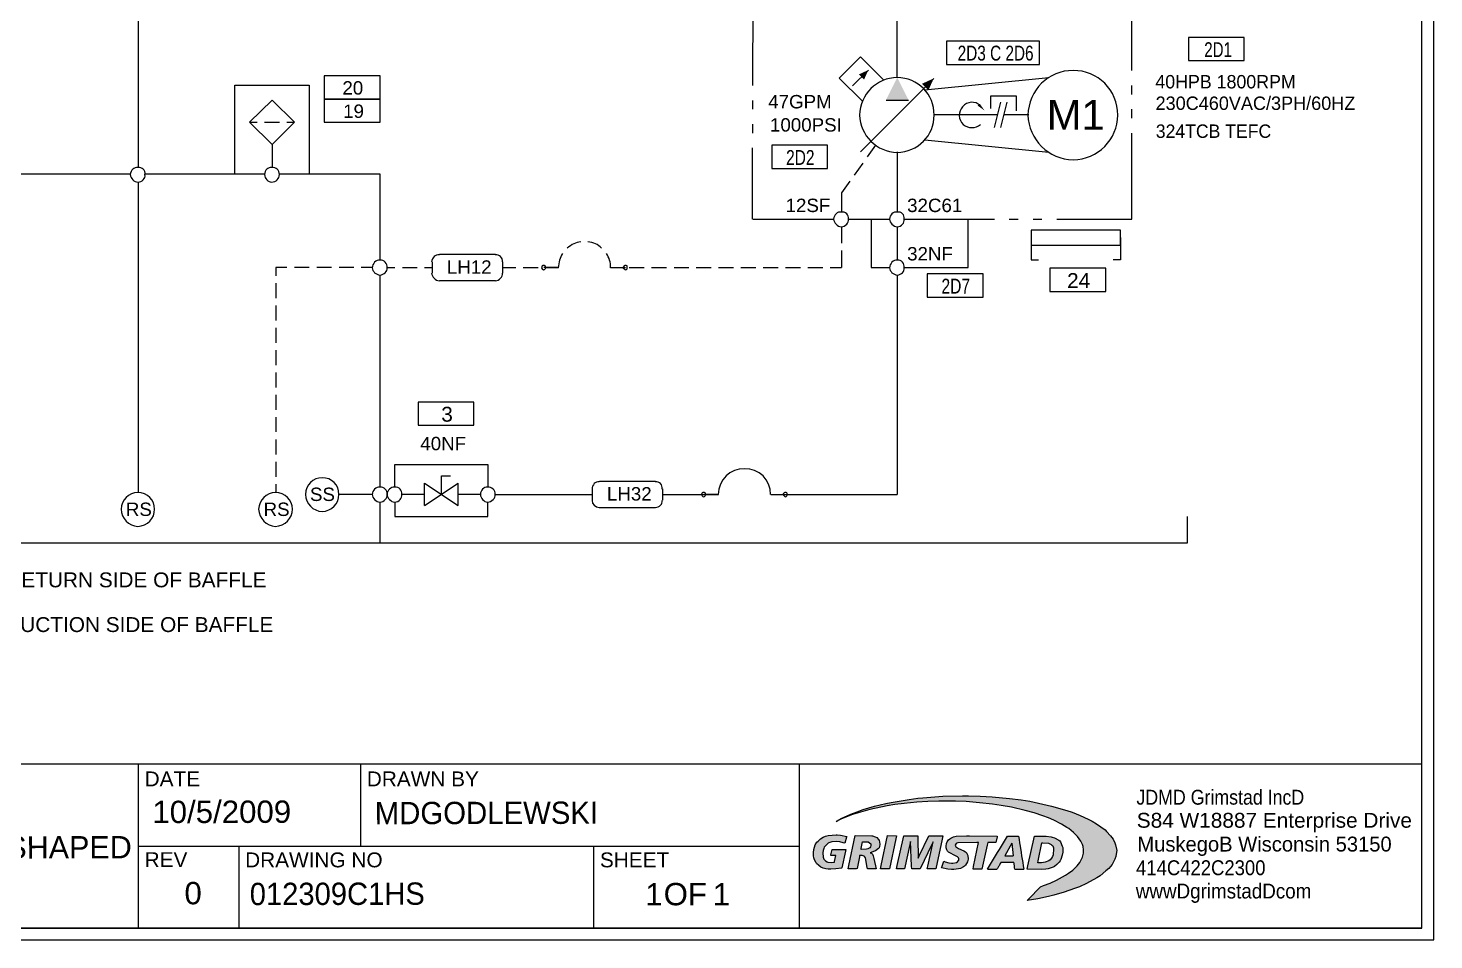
# Model space of a CAD drawing. Header units: millimetres. Extents: x 0 to 33, y 15 to 36.
# Drawn here: x 21.15 to 32.97, y 14.98 to 22.65 of the extents above; entities that cross this region are included whole.
import ezdxf

# ---------------------------------------------------------------- set-up
doc = ezdxf.new("R2010")
doc.units = ezdxf.units.MM
doc.styles.add('PDF Arial', font='arial.ttf')

# ---------------------------------------------------------------- blocks, each defined once
blk = doc.blocks.new('012309-1HS_1')
at = {"transparency": 33554687}
for color, points in [(256, [(28.183, 22.216), (28.139, 22.259), (28.219, 22.296)]), (256, [(28.556, 22.045), (28.368, 22.045), (28.462, 22.232)]), (256, [(28.724, 22.126), (28.669, 22.18), (28.769, 22.226)]), (256, [(29.138, 21.997), (29.197, 21.955), (29.155, 22.013)]), (1, [(29.012, 16.192), (29.061, 16.192), (29.111, 16.191), (29.16, 16.19), (29.209, 16.187), (29.259, 16.184), (29.309, 16.18), (29.358, 16.175), (29.406, 16.17), (29.456, 16.165), (29.505, 16.158), (29.541, 16.152), (29.577, 16.146), (29.614, 16.139), (29.65, 16.132), (29.687, 16.123), (29.723, 16.115), (29.76, 16.106), (29.796, 16.097), (29.832, 16.087), (29.867, 16.077), (29.889, 16.07), (29.912, 16.062), (29.934, 16.054), (29.957, 16.046), (29.979, 16.037), (30.001, 16.028), (30.024, 16.018), (30.045, 16.008), (30.067, 15.997), (30.088, 15.987), (30.101, 15.979), (30.113, 15.972), (30.125, 15.965), (30.137, 15.957), (30.15, 15.949), (30.162, 15.941), (30.173, 15.933), (30.186, 15.924), (30.197, 15.915), (30.21, 15.905), (30.222, 15.893), (30.234, 15.881), (30.246, 15.868), (30.257, 15.855), (30.267, 15.841), (30.277, 15.827), (30.285, 15.813), (30.292, 15.797), (30.298, 15.781), (30.302, 15.765), (30.302, 15.761), (30.303, 15.754), (30.304, 15.748), (30.305, 15.741), (30.307, 15.734), (30.307, 15.731), (30.307, 15.718), (30.305, 15.706), (30.303, 15.694), (30.3, 15.682), (30.297, 15.67), (30.292, 15.659), (30.287, 15.647), (30.282, 15.636), (30.275, 15.625), (30.269, 15.615), (30.268, 15.616), (30.262, 15.607), (30.241, 15.582), (30.217, 15.56), (30.193, 15.539), (30.167, 15.52), (30.14, 15.501), (30.112, 15.484), (30.084, 15.469), (30.055, 15.454), (30.025, 15.441), (29.995, 15.428), (29.953, 15.412), (29.91, 15.397), (29.866, 15.382), (29.822, 15.37), (29.779, 15.358), (29.734, 15.347), (29.689, 15.337), (29.644, 15.328), (29.599, 15.32), (29.554, 15.312), (29.565, 15.324), (29.577, 15.335), (29.588, 15.348), (29.599, 15.359), (29.611, 15.371), (29.622, 15.383), (29.633, 15.395), (29.644, 15.406), (29.655, 15.418), (29.667, 15.429), (29.694, 15.438), (29.721, 15.448), (29.748, 15.459), (29.774, 15.471), (29.801, 15.483), (29.826, 15.496), (29.853, 15.51), (29.877, 15.525), (29.902, 15.541), (29.926, 15.558), (29.939, 15.569), (29.952, 15.58), (29.964, 15.592), (29.975, 15.604), (29.986, 15.617), (29.996, 15.631), (30.005, 15.645), (30.013, 15.66), (30.019, 15.676), (30.024, 15.693), (30.024, 15.697), (30.025, 15.701), (30.027, 15.711), (30.028, 15.72), (30.028, 15.729), (30.027, 15.738), (30.028, 15.738), (30.027, 15.741), (30.027, 15.747), (30.026, 15.754), (30.026, 15.76), (30.024, 15.765), (30.024, 15.767), (30.019, 15.782), (30.013, 15.797), (30.005, 15.811), (29.997, 15.824), (29.987, 15.838), (29.978, 15.85), (29.967, 15.862), (29.956, 15.874), (29.944, 15.885), (29.932, 15.895), (29.918, 15.907), (29.904, 15.917), (29.89, 15.927), (29.874, 15.937), (29.859, 15.946), (29.843, 15.955), (29.828, 15.963), (29.811, 15.972), (29.795, 15.979), (29.779, 15.988), (29.756, 15.997), (29.733, 16.007), (29.71, 16.016), (29.686, 16.025), (29.662, 16.034), (29.637, 16.042), (29.613, 16.05), (29.588, 16.057), (29.563, 16.064), (29.539, 16.07), (29.526, 16.073), (29.513, 16.077), (29.5, 16.08), (29.488, 16.083), (29.474, 16.086), (29.462, 16.089), (29.449, 16.091), (29.436, 16.094), (29.423, 16.096), (29.41, 16.099), (29.373, 16.106), (29.337, 16.112), (29.3, 16.118), (29.263, 16.123), (29.226, 16.127), (29.19, 16.131), (29.153, 16.135), (29.116, 16.138), (29.079, 16.141), (29.043, 16.143), (28.997, 16.145), (28.951, 16.146), (28.905, 16.147), (28.859, 16.147), (28.813, 16.147), (28.766, 16.146), (28.721, 16.144), (28.675, 16.142), (28.628, 16.139), (28.582, 16.135), (28.566, 16.133), (28.551, 16.131), (28.536, 16.13), (28.52, 16.128), (28.505, 16.126), (28.489, 16.124), (28.474, 16.122), (28.458, 16.12), (28.443, 16.118), (28.427, 16.115), (28.378, 16.107), (28.329, 16.098), (28.28, 16.088), (28.231, 16.077), (28.182, 16.064), (28.135, 16.051), (28.087, 16.035), (28.04, 16.017), (27.994, 15.998), (27.948, 15.977), (27.972, 15.991), (27.996, 16.004), (28.021, 16.016), (28.046, 16.028), (28.072, 16.038), (28.098, 16.048), (28.124, 16.058), (28.15, 16.067), (28.176, 16.076), (28.202, 16.085), (28.226, 16.091), (28.249, 16.098), (28.272, 16.105), (28.295, 16.111), (28.318, 16.116), (28.342, 16.122), (28.365, 16.127), (28.388, 16.132), (28.412, 16.137), (28.437, 16.141), (28.453, 16.143), (28.468, 16.146), (28.484, 16.149), (28.499, 16.152), (28.515, 16.155), (28.531, 16.158), (28.546, 16.16), (28.562, 16.163), (28.578, 16.165), (28.594, 16.166), (28.636, 16.171), (28.678, 16.176), (28.72, 16.18), (28.761, 16.183), (28.803, 16.186), (28.845, 16.188), (28.887, 16.19), (28.929, 16.191), (28.971, 16.192), (29.012, 16.192)]), (256, [(27.949, 15.864), (27.957, 15.864), (27.967, 15.863), (27.975, 15.862), (27.984, 15.861), (27.993, 15.86), (28.002, 15.858), (28.011, 15.856), (28.02, 15.854), (28.028, 15.852), (28.037, 15.85), (28.035, 15.844), (28.033, 15.839), (28.032, 15.832), (28.03, 15.827), (28.029, 15.821), (28.027, 15.815), (28.026, 15.809), (28.024, 15.804), (28.023, 15.799), (28.021, 15.794), (28.007, 15.799), (27.994, 15.802), (27.98, 15.805), (27.966, 15.808), (27.952, 15.809), (27.939, 15.809), (27.925, 15.808), (27.913, 15.806), (27.9, 15.802), (27.889, 15.798), (27.881, 15.793), (27.873, 15.788), (27.866, 15.781), (27.86, 15.775), (27.854, 15.767), (27.849, 15.76), (27.845, 15.751), (27.841, 15.742), (27.839, 15.733), (27.837, 15.724), (27.836, 15.714), (27.836, 15.704), (27.836, 15.694), (27.837, 15.685), (27.839, 15.676), (27.842, 15.668), (27.846, 15.661), (27.851, 15.653), (27.858, 15.646), (27.867, 15.64), (27.873, 15.636), (27.879, 15.634), (27.885, 15.632), (27.892, 15.631), (27.899, 15.63), (27.906, 15.63), (27.913, 15.63), (27.92, 15.631), (27.927, 15.632), (27.933, 15.634), (27.935, 15.639), (27.937, 15.645), (27.938, 15.65), (27.94, 15.655), (27.941, 15.661), (27.942, 15.667), (27.944, 15.672), (27.945, 15.678), (27.946, 15.683), (27.947, 15.689), (27.943, 15.69), (27.934, 15.69), (27.926, 15.691), (27.917, 15.691), (27.908, 15.691), (27.903, 15.691), (27.904, 15.696), (27.905, 15.701), (27.906, 15.706), (27.907, 15.711), (27.908, 15.716), (27.909, 15.721), (27.91, 15.726), (27.911, 15.732), (27.913, 15.737), (27.914, 15.742), (27.926, 15.742), (27.937, 15.743), (27.949, 15.743), (27.961, 15.743), (27.973, 15.743), (27.985, 15.743), (27.996, 15.743), (28.008, 15.743), (28.019, 15.742), (28.03, 15.742), (28.027, 15.728), (28.024, 15.715), (28.021, 15.701), (28.018, 15.687), (28.015, 15.673), (28.012, 15.659), (28.009, 15.645), (28.006, 15.631), (28.003, 15.617), (28, 15.603), (28, 15.604), (27.999, 15.601), (27.998, 15.596), (27.998, 15.591), (27.996, 15.587), (27.992, 15.585), (27.988, 15.585), (27.968, 15.581), (27.947, 15.578), (27.926, 15.576), (27.904, 15.575), (27.882, 15.576), (27.861, 15.579), (27.84, 15.585), (27.821, 15.594), (27.802, 15.605), (27.786, 15.621), (27.783, 15.624), (27.781, 15.627), (27.779, 15.63), (27.778, 15.633), (27.774, 15.64), (27.771, 15.647), (27.768, 15.653), (27.767, 15.657), (27.764, 15.664), (27.762, 15.671), (27.761, 15.678), (27.76, 15.685), (27.759, 15.689), (27.759, 15.702), (27.759, 15.716), (27.761, 15.729), (27.762, 15.742), (27.765, 15.754), (27.769, 15.767), (27.774, 15.779), (27.78, 15.791), (27.787, 15.802), (27.796, 15.813), (27.8, 15.816), (27.804, 15.82), (27.808, 15.823), (27.812, 15.826), (27.816, 15.829), (27.821, 15.832), (27.825, 15.836), (27.829, 15.839), (27.834, 15.841), (27.839, 15.844), (27.849, 15.848), (27.86, 15.852), (27.871, 15.855), (27.881, 15.858), (27.893, 15.86), (27.904, 15.862), (27.915, 15.863), (27.926, 15.863), (27.937, 15.864), (27.949, 15.864)]), (256, [(28.456, 15.858), (28.45, 15.83), (28.443, 15.802), (28.438, 15.775), (28.432, 15.747), (28.426, 15.719), (28.42, 15.691), (28.414, 15.663), (28.408, 15.635), (28.403, 15.607), (28.396, 15.579), (28.389, 15.579), (28.382, 15.579), (28.374, 15.579), (28.367, 15.579), (28.36, 15.579), (28.352, 15.579), (28.345, 15.579), (28.338, 15.579), (28.33, 15.579), (28.322, 15.579), (28.328, 15.607), (28.334, 15.636), (28.34, 15.663), (28.345, 15.691), (28.352, 15.719), (28.357, 15.747), (28.363, 15.774), (28.369, 15.802), (28.375, 15.83), (28.382, 15.858), (28.456, 15.858)]), (256, [(28.634, 15.858), (28.634, 15.839), (28.635, 15.82), (28.635, 15.801), (28.635, 15.783), (28.636, 15.764), (28.636, 15.745), (28.637, 15.726), (28.637, 15.707), (28.638, 15.688), (28.638, 15.669), (28.647, 15.688), (28.656, 15.707), (28.665, 15.726), (28.674, 15.745), (28.682, 15.764), (28.691, 15.783), (28.7, 15.802), (28.709, 15.821), (28.718, 15.839), (28.727, 15.856), (28.846, 15.856), (28.84, 15.828), (28.834, 15.801), (28.828, 15.773), (28.822, 15.745), (28.816, 15.718), (28.81, 15.69), (28.804, 15.662), (28.798, 15.634), (28.792, 15.606), (28.786, 15.578), (28.714, 15.578), (28.718, 15.601), (28.723, 15.623), (28.728, 15.646), (28.733, 15.668), (28.739, 15.691), (28.744, 15.714), (28.75, 15.736), (28.756, 15.759), (28.76, 15.782), (28.765, 15.805), (28.754, 15.783), (28.742, 15.76), (28.731, 15.738), (28.72, 15.715), (28.709, 15.692), (28.698, 15.67), (28.687, 15.647), (28.675, 15.624), (28.665, 15.601), (28.654, 15.578), (28.584, 15.578), (28.583, 15.601), (28.581, 15.624), (28.581, 15.647), (28.58, 15.67), (28.579, 15.693), (28.578, 15.715), (28.577, 15.738), (28.576, 15.761), (28.575, 15.784), (28.574, 15.807), (28.568, 15.784), (28.563, 15.762), (28.558, 15.739), (28.553, 15.716), (28.548, 15.693), (28.543, 15.67), (28.538, 15.647), (28.533, 15.624), (28.528, 15.601), (28.523, 15.578), (28.456, 15.579), (28.462, 15.606), (28.468, 15.634), (28.474, 15.662), (28.48, 15.689), (28.486, 15.717), (28.492, 15.745), (28.499, 15.773), (28.505, 15.8), (28.51, 15.828), (28.516, 15.856), (28.528, 15.858), (28.539, 15.858), (28.551, 15.858), (28.563, 15.858), (28.574, 15.858), (28.586, 15.858), (28.599, 15.858), (28.61, 15.857), (28.622, 15.857), (28.634, 15.858)]), (256, [(29.044, 15.856), (29.069, 15.856), (29.095, 15.855), (29.121, 15.855), (29.147, 15.855), (29.173, 15.855), (29.199, 15.855), (29.225, 15.855), (29.251, 15.855), (29.277, 15.854), (29.303, 15.854), (29.302, 15.849), (29.301, 15.843), (29.3, 15.838), (29.299, 15.832), (29.298, 15.827), (29.296, 15.822), (29.295, 15.817), (29.294, 15.811), (29.293, 15.805), (29.291, 15.8), (29.284, 15.8), (29.278, 15.8), (29.271, 15.8), (29.264, 15.8), (29.257, 15.8), (29.25, 15.8), (29.243, 15.8), (29.237, 15.8), (29.229, 15.8), (29.223, 15.8), (29.218, 15.778), (29.212, 15.756), (29.207, 15.734), (29.203, 15.712), (29.198, 15.689), (29.193, 15.667), (29.188, 15.644), (29.183, 15.622), (29.178, 15.599), (29.173, 15.576), (29.099, 15.577), (29.103, 15.599), (29.107, 15.622), (29.112, 15.644), (29.118, 15.666), (29.123, 15.689), (29.128, 15.711), (29.133, 15.733), (29.137, 15.755), (29.142, 15.777), (29.146, 15.8), (29.13, 15.8), (29.113, 15.801), (29.097, 15.801), (29.08, 15.801), (29.064, 15.801), (29.048, 15.801), (29.031, 15.801), (29.014, 15.8), (28.998, 15.8), (28.981, 15.8), (28.978, 15.8), (28.971, 15.798), (28.964, 15.795), (28.958, 15.792), (28.953, 15.786), (28.952, 15.783), (28.951, 15.781), (28.95, 15.777), (28.952, 15.769), (28.954, 15.763), (28.959, 15.759), (28.965, 15.755), (28.971, 15.752), (28.976, 15.75), (28.982, 15.747), (28.988, 15.745), (28.994, 15.743), (29, 15.741), (29.006, 15.738), (29.012, 15.735), (29.017, 15.732), (29.022, 15.73), (29.026, 15.727), (29.03, 15.724), (29.035, 15.721), (29.039, 15.718), (29.043, 15.714), (29.046, 15.71), (29.049, 15.706), (29.051, 15.701), (29.055, 15.691), (29.057, 15.68), (29.058, 15.669), (29.057, 15.659), (29.055, 15.647), (29.052, 15.637), (29.048, 15.627), (29.042, 15.617), (29.035, 15.608), (29.027, 15.601), (29.02, 15.595), (29.012, 15.591), (29.003, 15.587), (28.995, 15.583), (28.985, 15.58), (28.976, 15.578), (28.967, 15.576), (28.958, 15.574), (28.949, 15.573), (28.94, 15.572), (28.929, 15.572), (28.919, 15.572), (28.908, 15.573), (28.898, 15.574), (28.887, 15.575), (28.876, 15.577), (28.865, 15.579), (28.855, 15.581), (28.845, 15.584), (28.835, 15.587), (28.836, 15.593), (28.838, 15.599), (28.84, 15.604), (28.842, 15.61), (28.844, 15.615), (28.846, 15.621), (28.848, 15.626), (28.85, 15.631), (28.852, 15.637), (28.853, 15.643), (28.864, 15.638), (28.876, 15.634), (28.886, 15.631), (28.897, 15.628), (28.907, 15.627), (28.917, 15.627), (28.928, 15.627), (28.938, 15.628), (28.949, 15.63), (28.96, 15.632), (28.964, 15.634), (28.968, 15.638), (28.972, 15.641), (28.975, 15.644), (28.978, 15.648), (28.98, 15.652), (28.981, 15.657), (28.981, 15.662), (28.978, 15.671), (28.969, 15.679), (28.958, 15.687), (28.947, 15.692), (28.936, 15.697), (28.924, 15.701), (28.912, 15.706), (28.902, 15.712), (28.892, 15.719), (28.884, 15.728), (28.878, 15.74), (28.876, 15.747), (28.874, 15.754), (28.874, 15.762), (28.874, 15.77), (28.874, 15.777), (28.876, 15.785), (28.877, 15.793), (28.88, 15.8), (28.883, 15.806), (28.887, 15.813), (28.89, 15.818), (28.894, 15.823), (28.899, 15.827), (28.903, 15.831), (28.908, 15.835), (28.913, 15.838), (28.919, 15.84), (28.925, 15.843), (28.93, 15.845), (28.935, 15.847), (28.945, 15.85), (28.956, 15.852), (28.967, 15.854), (28.978, 15.855), (28.989, 15.855), (29, 15.856), (29.01, 15.856), (29.022, 15.856), (29.032, 15.856), (29.044, 15.856)])]:
    blk.add_hatch(color=color, dxfattribs=at).paths.add_polyline_path(points)
h = blk.add_hatch(color=256, dxfattribs=at)
h.paths.add_polyline_path([(28.248, 15.856), (28.255, 15.855), (28.262, 15.853), (28.27, 15.851), (28.277, 15.848), (28.284, 15.845), (28.29, 15.841), (28.295, 15.837), (28.3, 15.832), (28.305, 15.826), (28.308, 15.82), (28.31, 15.815), (28.312, 15.811), (28.313, 15.805), (28.314, 15.8), (28.315, 15.794), (28.315, 15.789), (28.315, 15.783), (28.314, 15.777), (28.314, 15.772), (28.313, 15.766), (28.309, 15.757), (28.303, 15.748), (28.297, 15.741), (28.289, 15.735), (28.28, 15.73), (28.271, 15.726), (28.262, 15.722), (28.252, 15.719), (28.243, 15.717), (28.234, 15.715), (28.239, 15.714), (28.242, 15.712), (28.246, 15.71), (28.248, 15.708), (28.251, 15.705), (28.253, 15.702), (28.254, 15.698), (28.257, 15.695), (28.258, 15.692), (28.26, 15.688), (28.263, 15.677), (28.266, 15.667), (28.268, 15.656), (28.27, 15.645), (28.273, 15.634), (28.275, 15.623), (28.278, 15.613), (28.28, 15.601), (28.283, 15.591), (28.285, 15.579), (28.278, 15.579), (28.271, 15.579), (28.264, 15.579), (28.257, 15.579), (28.249, 15.579), (28.242, 15.579), (28.235, 15.579), (28.228, 15.579), (28.22, 15.579), (28.213, 15.579), (28.211, 15.589), (28.209, 15.598), (28.207, 15.607), (28.205, 15.616), (28.203, 15.625), (28.201, 15.634), (28.199, 15.644), (28.197, 15.653), (28.196, 15.662), (28.194, 15.671), (28.191, 15.677), (28.188, 15.681), (28.184, 15.685), (28.179, 15.687), (28.174, 15.689), (28.168, 15.69), (28.163, 15.69), (28.157, 15.69), (28.151, 15.69), (28.146, 15.689), (28.144, 15.678), (28.142, 15.667), (28.14, 15.656), (28.137, 15.646), (28.135, 15.635), (28.133, 15.624), (28.13, 15.613), (28.128, 15.602), (28.126, 15.591), (28.124, 15.58), (28.117, 15.58), (28.11, 15.58), (28.102, 15.579), (28.095, 15.579), (28.088, 15.579), (28.08, 15.579), (28.072, 15.579), (28.065, 15.579), (28.058, 15.579), (28.05, 15.579), (28.055, 15.607), (28.061, 15.635), (28.066, 15.663), (28.073, 15.691), (28.079, 15.719), (28.086, 15.747), (28.092, 15.775), (28.098, 15.803), (28.104, 15.831), (28.11, 15.858), (28.126, 15.858), (28.141, 15.858), (28.154, 15.858), (28.168, 15.858), (28.181, 15.858), (28.193, 15.858), (28.205, 15.858), (28.219, 15.858), (28.233, 15.857), (28.248, 15.856)])
h.paths.add_polyline_path([(28.239, 15.788), (28.24, 15.775), (28.238, 15.764), (28.233, 15.757), (28.224, 15.75), (28.214, 15.746), (28.203, 15.744), (28.191, 15.743), (28.179, 15.742), (28.168, 15.742), (28.159, 15.743), (28.16, 15.749), (28.161, 15.755), (28.162, 15.762), (28.163, 15.768), (28.165, 15.774), (28.166, 15.78), (28.167, 15.787), (28.168, 15.793), (28.17, 15.799), (28.171, 15.805), (28.179, 15.805), (28.187, 15.805), (28.195, 15.805), (28.203, 15.805), (28.211, 15.805), (28.218, 15.804), (28.224, 15.802), (28.231, 15.799), (28.235, 15.794), (28.239, 15.788)])
h = blk.add_hatch(color=256, dxfattribs=at)
h.paths.add_polyline_path([(29.425, 15.796), (29.366, 15.688), (29.437, 15.687), (29.425, 15.796)])
h.paths.add_polyline_path([(29.335, 15.634), (29.443, 15.634), (29.444, 15.628), (29.445, 15.622), (29.446, 15.616), (29.447, 15.61), (29.448, 15.604), (29.448, 15.598), (29.449, 15.592), (29.45, 15.587), (29.45, 15.58), (29.451, 15.575), (29.526, 15.574), (29.522, 15.602), (29.517, 15.631), (29.513, 15.659), (29.508, 15.687), (29.504, 15.715), (29.5, 15.743), (29.495, 15.771), (29.491, 15.798), (29.486, 15.826), (29.482, 15.853), (29.389, 15.854), (29.371, 15.826), (29.354, 15.798), (29.338, 15.771), (29.321, 15.743), (29.304, 15.715), (29.288, 15.687), (29.272, 15.659), (29.255, 15.631), (29.239, 15.603), (29.222, 15.576), (29.3, 15.575), (29.304, 15.581), (29.307, 15.587), (29.311, 15.593), (29.314, 15.598), (29.318, 15.604), (29.321, 15.61), (29.324, 15.616), (29.328, 15.622), (29.331, 15.628), (29.335, 15.634)])
h = blk.add_hatch(color=256, dxfattribs=at)
h.paths.add_polyline_path([(29.755, 15.848), (29.765, 15.846), (29.775, 15.843), (29.785, 15.84), (29.794, 15.836), (29.804, 15.832), (29.812, 15.827), (29.821, 15.821), (29.828, 15.813), (29.835, 15.804), (29.841, 15.795), (29.846, 15.783), (29.851, 15.771), (29.853, 15.758), (29.854, 15.745), (29.854, 15.732), (29.854, 15.719), (29.852, 15.706), (29.849, 15.693), (29.847, 15.681), (29.843, 15.669), (29.838, 15.656), (29.832, 15.645), (29.824, 15.633), (29.815, 15.624), (29.805, 15.615), (29.795, 15.606), (29.784, 15.599), (29.772, 15.593), (29.761, 15.587), (29.749, 15.582), (29.731, 15.578), (29.712, 15.576), (29.693, 15.574), (29.673, 15.573), (29.655, 15.573), (29.635, 15.573), (29.615, 15.574), (29.596, 15.574), (29.576, 15.575), (29.556, 15.574), (29.562, 15.602), (29.567, 15.63), (29.573, 15.657), (29.58, 15.685), (29.586, 15.713), (29.592, 15.741), (29.598, 15.768), (29.604, 15.796), (29.611, 15.824), (29.616, 15.852), (29.63, 15.852), (29.644, 15.852), (29.658, 15.852), (29.671, 15.852), (29.685, 15.852), (29.699, 15.852), (29.713, 15.852), (29.727, 15.851), (29.741, 15.85), (29.755, 15.848)])
h.paths.add_polyline_path([(29.756, 15.785), (29.763, 15.778), (29.769, 15.771), (29.773, 15.763), (29.776, 15.754), (29.777, 15.745), (29.777, 15.736), (29.776, 15.726), (29.775, 15.716), (29.774, 15.706), (29.773, 15.697), (29.767, 15.681), (29.76, 15.667), (29.749, 15.655), (29.737, 15.646), (29.723, 15.639), (29.708, 15.633), (29.692, 15.63), (29.676, 15.628), (29.66, 15.627), (29.644, 15.628), (29.647, 15.645), (29.651, 15.662), (29.655, 15.679), (29.658, 15.696), (29.662, 15.713), (29.665, 15.73), (29.669, 15.747), (29.672, 15.764), (29.676, 15.78), (29.68, 15.797), (29.687, 15.797), (29.695, 15.797), (29.702, 15.796), (29.71, 15.796), (29.718, 15.796), (29.726, 15.795), (29.734, 15.793), (29.741, 15.791), (29.748, 15.788), (29.756, 15.785)])
at = {"color": 4, "transparency": 33554687}
for points in [[(32.974, 14.98), (32.974, 36.007)], [(32.874, 15.08), (32.874, 35.908)], [(32.874, 16.457), (0.116, 16.457)], [(22.082, 15.08), (22.082, 16.457)], [(23.949, 16.457), (23.949, 15.769)], [(27.641, 15.08), (27.641, 16.457)], [(32.874, 15.08), (32.874, 16.457)], [(22.082, 15.769), (27.641, 15.769)], [(22.927, 15.769), (22.927, 15.08)], [(25.909, 15.769), (25.909, 15.08)], [(0.116, 15.08), (32.874, 15.08)], [(32.874, 15.08), (0.116, 15.08)], [(0.016, 14.98), (32.974, 14.98)]]:
    blk.add_lwpolyline(points, dxfattribs=at)
at = {"color": 140, "transparency": 33554687}
for points in [[(22.797, 26.3), (22.079, 26.3), (22.079, 21.481)], [(28.462, 21.607), (28.462, 21.106)], [(22.079, 21.356), (22.079, 18.743)], [(28.462, 20.981), (28.462, 20.699)], [(28.462, 20.574), (28.462, 18.727)], [(24.05, 18.727), (23.769, 18.727)], [(25.083, 18.727), (25.896, 18.727)], [(26.491, 18.727), (26.96, 18.727)], [(26.96, 18.727), (26.835, 18.727)], [(27.398, 18.727), (27.523, 18.727)], [(27.398, 18.727), (28.462, 18.727)]]:
    blk.add_lwpolyline(points, dxfattribs=at)
at = {"color": 6, "transparency": 33554687}
for points in [[(27.247, 22.889), (27.245, 22.166)], [(30.433, 22.291), (30.433, 22.889), (29.679, 22.889)], [(23.143, 21.419), (22.892, 21.419), (22.892, 22.169), (23.518, 22.169), (23.518, 21.419), (23.268, 21.419)], [(30.433, 22.091), (30.433, 22.166)], [(27.245, 22.041), (27.244, 21.966)], [(30.433, 21.891), (30.433, 21.966)], [(27.244, 21.841), (27.244, 21.766)], [(29.804, 21.043), (30.433, 21.043), (30.433, 21.766)], [(27.243, 21.641), (27.242, 21.043)], [(27.247, 21.043), (27.93, 21.043)], [(28.055, 21.043), (28.4, 21.043)], [(28.243, 21.043), (28.243, 20.636), (28.4, 20.636)], [(28.525, 21.043), (29.279, 21.043)], [(29.057, 20.636), (29.057, 21.043)], [(29.404, 21.043), (29.479, 21.043)], [(29.604, 21.043), (29.679, 21.043)], [(28.525, 20.636), (29.057, 20.636)], [(24.238, 18.79), (24.238, 18.978), (25.02, 18.978), (25.02, 18.79)], [(24.238, 18.665), (24.238, 18.54), (25.02, 18.54), (25.02, 18.665)]]:
    blk.add_lwpolyline(points, dxfattribs=at)
at = {"color": 1, "transparency": 33554687}
for points in [[(28.462, 22.232), (28.462, 22.827)], [(29.012, 16.192), (29.061, 16.192), (29.16, 16.19), (29.259, 16.184), (29.406, 16.17), (29.504, 16.158), (29.577, 16.146), (29.687, 16.123), (29.759, 16.106), (29.889, 16.069), (29.934, 16.054), (30.001, 16.027), (30.066, 15.997), (30.1, 15.979), (30.137, 15.957), (30.209, 15.905), (30.222, 15.893), (30.256, 15.855), (30.277, 15.827), (30.292, 15.797), (30.298, 15.781), (30.307, 15.731), (30.306, 15.718), (30.3, 15.682), (30.292, 15.658), (30.281, 15.636), (30.268, 15.615), (30.241, 15.582), (30.217, 15.56), (30.167, 15.519), (30.14, 15.501), (30.054, 15.454), (29.995, 15.428), (29.953, 15.412), (29.866, 15.382), (29.778, 15.357), (29.733, 15.346), (29.644, 15.327), (29.553, 15.312), (29.565, 15.324), (29.666, 15.428), (29.693, 15.438), (29.747, 15.458), (29.8, 15.483), (29.877, 15.524), (29.901, 15.541), (29.938, 15.568), (29.975, 15.604), (29.996, 15.631), (30.012, 15.66), (30.019, 15.675), (30.027, 15.71), (30.027, 15.738), (30.024, 15.767), (30.019, 15.782), (30.005, 15.811), (29.977, 15.85), (29.966, 15.862), (29.944, 15.885), (29.904, 15.916), (29.889, 15.927), (29.843, 15.955), (29.778, 15.987), (29.733, 16.007), (29.685, 16.025), (29.612, 16.05), (29.538, 16.07), (29.423, 16.096), (29.337, 16.112), (29.263, 16.123), (29.153, 16.134), (29.042, 16.143), (28.951, 16.146), (28.813, 16.147), (28.72, 16.144), (28.628, 16.138), (28.52, 16.128), (28.443, 16.118), (28.378, 16.107), (28.231, 16.077), (28.134, 16.05), (28.087, 16.034), (27.994, 15.998), (27.948, 15.977), (27.972, 15.991), (27.996, 16.004), (28.072, 16.038), (28.124, 16.058), (28.176, 16.076), (28.272, 16.104), (28.365, 16.127), (28.412, 16.136), (28.562, 16.162), (28.636, 16.171), (28.678, 16.176), (28.845, 16.188), (29.012, 16.192)]]:
    blk.add_lwpolyline(points, dxfattribs=at)
at = {"color": 7, "true_color": 0xfafafa, "transparency": 33554687}
for points in [[(28.877, 22.344), (29.659, 22.344), (29.659, 22.539), (28.877, 22.539), (28.877, 22.344)], [(30.911, 22.375), (31.38, 22.375), (31.38, 22.57), (30.911, 22.57), (30.911, 22.375)], [(23.643, 22.052), (24.113, 22.052), (24.113, 22.248), (23.643, 22.248), (23.643, 22.052)], [(23.643, 21.857), (24.113, 21.857), (24.113, 22.052), (23.643, 22.052), (23.643, 21.857)], [(27.407, 21.468), (27.876, 21.468), (27.876, 21.663), (27.407, 21.663), (27.407, 21.468)], [(25.083, 20.746), (24.613, 20.746)], [(24.551, 20.683), (24.551, 20.589)], [(25.146, 20.589), (25.146, 20.683)], [(28.714, 20.386), (29.183, 20.386), (29.183, 20.582), (28.714, 20.582), (28.714, 20.386)], [(29.745, 20.433), (30.215, 20.433), (30.215, 20.629), (29.745, 20.629), (29.745, 20.433)], [(24.613, 20.527), (25.083, 20.527)], [(24.434, 19.308), (24.903, 19.308), (24.903, 19.504), (24.434, 19.504), (24.434, 19.308)], [(26.428, 18.837), (25.959, 18.837)], [(25.896, 18.774), (25.896, 18.68)], [(26.491, 18.68), (26.491, 18.774)], [(25.959, 18.618), (26.428, 18.618)]]:
    blk.add_lwpolyline(points, dxfattribs=at)
at = {"transparency": 33554687}
for points in [[(28.152, 22.406), (27.975, 22.229), (28.171, 22.033)], [(28.348, 22.21), (28.152, 22.406)], [(28.219, 22.295), (28.086, 22.162)], [(28.769, 22.225), (28.152, 21.609)], [(28.694, 22.129), (29.736, 22.234)], [(23.017, 21.857), (23.205, 22.044)], [(23.393, 21.857), (23.205, 22.044)], [(28.368, 22.044), (28.556, 22.044)], [(29.25, 21.973), (29.25, 22.079)], [(29.25, 22.079), (29.462, 22.079)], [(29.33, 22.026), (29.277, 21.813)], [(29.382, 22.026), (29.33, 21.813)], [(29.462, 22.079), (29.462, 21.954)], [(29.303, 21.919), (28.775, 21.919)], [(29.569, 21.919), (29.356, 21.919)], [(23.017, 21.857), (23.08, 21.857)], [(23.205, 21.669), (23.017, 21.857)], [(23.143, 21.857), (23.268, 21.857)], [(23.205, 21.669), (23.393, 21.857)], [(23.33, 21.857), (23.393, 21.857)], [(23.205, 21.669), (23.205, 21.481)], [(28.694, 21.709), (29.736, 21.605)], [(17.166, 21.419), (17.166, 18.321), (30.903, 18.321)], [(22.017, 21.419), (20.295, 21.419)], [(23.143, 21.419), (22.141, 21.419)], [(24.113, 21.419), (23.268, 21.419)], [(24.113, 20.699), (24.113, 21.419)], [(30.339, 20.949), (29.588, 20.949)], [(29.588, 20.949), (29.588, 20.824)], [(30.339, 20.824), (30.339, 20.949)], [(29.588, 20.887), (29.588, 20.699), (29.651, 20.699)], [(29.588, 20.824), (30.339, 20.824)], [(30.339, 20.887), (30.339, 20.699), (30.277, 20.699)], [(24.113, 18.79), (24.113, 20.574)], [(24.488, 18.634), (24.488, 18.821)], [(24.488, 18.821), (24.77, 18.634)], [(24.488, 18.634), (24.77, 18.821)], [(24.629, 18.727), (24.629, 18.884), (24.707, 18.884)], [(24.77, 18.634), (24.77, 18.821)], [(24.488, 18.727), (24.301, 18.727)], [(24.958, 18.727), (24.77, 18.727)], [(24.113, 18.321), (24.113, 18.665)], [(30.903, 18.321), (30.903, 18.54)], [(27.949, 15.863), (27.957, 15.863), (27.984, 15.861), (28.037, 15.849), (28.035, 15.844), (28.021, 15.793), (28.007, 15.798), (27.98, 15.805), (27.952, 15.809), (27.912, 15.806), (27.888, 15.798), (27.881, 15.793), (27.866, 15.781), (27.848, 15.759), (27.845, 15.75), (27.838, 15.733), (27.836, 15.713), (27.838, 15.676), (27.841, 15.668), (27.845, 15.66), (27.858, 15.646), (27.873, 15.636), (27.879, 15.634), (27.906, 15.63), (27.933, 15.634), (27.935, 15.639), (27.947, 15.689), (27.943, 15.689), (27.903, 15.69), (27.904, 15.695), (27.914, 15.742), (27.926, 15.742), (28.03, 15.742), (28.027, 15.728), (27.996, 15.587), (27.992, 15.585), (27.947, 15.578), (27.904, 15.575), (27.882, 15.576), (27.861, 15.579), (27.84, 15.585), (27.82, 15.593), (27.802, 15.605), (27.783, 15.624), (27.778, 15.633), (27.767, 15.653), (27.762, 15.671), (27.759, 15.688), (27.759, 15.715), (27.762, 15.741), (27.773, 15.779), (27.787, 15.801), (27.796, 15.812), (27.816, 15.829), (27.839, 15.843), (27.86, 15.852), (27.881, 15.858), (27.949, 15.863)], [(28.248, 15.856), (28.255, 15.855), (28.277, 15.848), (28.29, 15.841), (28.305, 15.826), (28.31, 15.815), (28.313, 15.805), (28.315, 15.783), (28.312, 15.766), (28.309, 15.756), (28.303, 15.748), (28.28, 15.73), (28.271, 15.726), (28.234, 15.714), (28.239, 15.713), (28.246, 15.71), (28.253, 15.701), (28.26, 15.688), (28.266, 15.666), (28.285, 15.579), (28.278, 15.579), (28.212, 15.579), (28.21, 15.588), (28.194, 15.671), (28.188, 15.681), (28.183, 15.684), (28.168, 15.689), (28.146, 15.689), (28.144, 15.678), (28.124, 15.58), (28.116, 15.579), (28.05, 15.579), (28.055, 15.607), (28.109, 15.858), (28.248, 15.856)], [(28.456, 15.857), (28.449, 15.83), (28.396, 15.579), (28.389, 15.579), (28.322, 15.579), (28.328, 15.607), (28.381, 15.858), (28.456, 15.857)], [(28.634, 15.857), (28.634, 15.838), (28.638, 15.669), (28.647, 15.688), (28.727, 15.856), (28.846, 15.856), (28.84, 15.828), (28.786, 15.577), (28.714, 15.577), (28.718, 15.6), (28.765, 15.805), (28.754, 15.783), (28.654, 15.578), (28.584, 15.578), (28.583, 15.601), (28.573, 15.807), (28.568, 15.784), (28.523, 15.578), (28.456, 15.579), (28.462, 15.606), (28.516, 15.856), (28.634, 15.857)], [(29.044, 15.856), (29.069, 15.856), (29.303, 15.854), (29.302, 15.848), (29.291, 15.799), (29.284, 15.799), (29.223, 15.8), (29.218, 15.778), (29.173, 15.576), (29.099, 15.576), (29.103, 15.599), (29.146, 15.799), (29.13, 15.8), (28.971, 15.798), (28.964, 15.795), (28.958, 15.791), (28.95, 15.777), (28.952, 15.768), (28.954, 15.763), (28.959, 15.759), (28.976, 15.749), (29.022, 15.73), (29.035, 15.72), (29.046, 15.71), (29.051, 15.701), (29.055, 15.691), (29.057, 15.658), (29.055, 15.647), (29.052, 15.637), (29.035, 15.608), (29.027, 15.6), (29.02, 15.595), (28.995, 15.582), (28.976, 15.577), (28.939, 15.572), (28.919, 15.572), (28.887, 15.575), (28.835, 15.587), (28.836, 15.593), (28.853, 15.642), (28.864, 15.637), (28.897, 15.628), (28.917, 15.626), (28.928, 15.626), (28.96, 15.632), (28.968, 15.637), (28.975, 15.644), (28.98, 15.652), (28.981, 15.661), (28.978, 15.671), (28.969, 15.679), (28.958, 15.686), (28.892, 15.719), (28.884, 15.728), (28.878, 15.739), (28.874, 15.754), (28.874, 15.769), (28.877, 15.792), (28.883, 15.806), (28.894, 15.822), (28.903, 15.831), (28.913, 15.837), (28.935, 15.847), (28.956, 15.852), (29.044, 15.856)], [(29.371, 15.826), (29.389, 15.854)], [(29.389, 15.854), (29.481, 15.853)], [(29.481, 15.853), (29.486, 15.826)], [(29.755, 15.847), (29.764, 15.845), (29.784, 15.84), (29.82, 15.82), (29.828, 15.813), (29.835, 15.804), (29.85, 15.77), (29.853, 15.758), (29.854, 15.745), (29.853, 15.719), (29.849, 15.693), (29.838, 15.656), (29.831, 15.644), (29.823, 15.633), (29.805, 15.614), (29.784, 15.598), (29.772, 15.592), (29.73, 15.578), (29.711, 15.575), (29.673, 15.573), (29.555, 15.574), (29.561, 15.602), (29.616, 15.852), (29.63, 15.852), (29.713, 15.852), (29.755, 15.847)], [(28.239, 15.788), (28.24, 15.775), (28.238, 15.764), (28.232, 15.756), (28.214, 15.746), (28.203, 15.743), (28.158, 15.742), (28.159, 15.748), (28.171, 15.805), (28.179, 15.805), (28.218, 15.804), (28.239, 15.788)], [(29.304, 15.715), (29.321, 15.742)], [(29.321, 15.742), (29.354, 15.798)], [(29.354, 15.798), (29.371, 15.826)], [(29.425, 15.795), (29.366, 15.687)], [(29.425, 15.795), (29.437, 15.687)], [(29.486, 15.826), (29.49, 15.798)], [(29.49, 15.798), (29.495, 15.77)], [(29.495, 15.77), (29.504, 15.715)], [(29.755, 15.784), (29.763, 15.778), (29.769, 15.771), (29.776, 15.754), (29.777, 15.745), (29.772, 15.697), (29.767, 15.681), (29.759, 15.667), (29.748, 15.655), (29.736, 15.646), (29.707, 15.633), (29.692, 15.63), (29.676, 15.628), (29.643, 15.628), (29.647, 15.645), (29.679, 15.797), (29.687, 15.796), (29.733, 15.793), (29.755, 15.784)], [(29.222, 15.575), (29.239, 15.603)], [(29.239, 15.603), (29.255, 15.631)], [(29.255, 15.631), (29.272, 15.659)], [(29.272, 15.659), (29.288, 15.687)], [(29.288, 15.687), (29.304, 15.715)], [(29.318, 15.604), (29.314, 15.598)], [(29.321, 15.61), (29.318, 15.604)], [(29.328, 15.622), (29.321, 15.61)], [(29.335, 15.634), (29.328, 15.622)], [(29.335, 15.634), (29.443, 15.634)], [(29.366, 15.687), (29.437, 15.687)], [(29.445, 15.622), (29.443, 15.634)], [(29.446, 15.616), (29.445, 15.622)], [(29.447, 15.604), (29.446, 15.616)], [(29.448, 15.598), (29.447, 15.604)], [(29.504, 15.715), (29.508, 15.687)], [(29.508, 15.687), (29.517, 15.631)], [(29.517, 15.631), (29.521, 15.602)], [(29.222, 15.575), (29.3, 15.574)], [(29.304, 15.581), (29.3, 15.574)], [(29.311, 15.592), (29.304, 15.581)], [(29.314, 15.598), (29.311, 15.592)], [(29.449, 15.586), (29.448, 15.598)], [(29.451, 15.574), (29.449, 15.586)], [(29.451, 15.574), (29.525, 15.574)], [(29.521, 15.602), (29.525, 15.574)]]:
    blk.add_lwpolyline(points, dxfattribs=at)
at = {"color": 2, "transparency": 33554687}
for points in [[(28.28, 21.665), (28.209, 21.565)], [(28.173, 21.514), (28.1, 21.413)], [(28.064, 21.362), (27.993, 21.262), (27.993, 21.106)], [(27.993, 20.981), (27.993, 20.84)], [(27.993, 20.777), (27.993, 20.636)], [(23.33, 20.636), (23.236, 20.636), (23.236, 20.566)], [(23.518, 20.636), (23.393, 20.636)], [(23.706, 20.636), (23.581, 20.636)], [(23.894, 20.636), (23.769, 20.636)], [(24.05, 20.636), (23.956, 20.636)], [(24.175, 20.636), (24.238, 20.636)], [(24.301, 20.636), (24.426, 20.636)], [(24.488, 20.636), (24.551, 20.636)], [(25.146, 20.636), (25.255, 20.636)], [(25.318, 20.636), (25.443, 20.636)], [(25.615, 20.636), (25.49, 20.636)], [(25.505, 20.636), (25.615, 20.636)], [(26.052, 20.636), (26.146, 20.636)], [(26.052, 20.636), (26.178, 20.636)], [(26.209, 20.636), (26.334, 20.636)], [(26.397, 20.636), (26.522, 20.636)], [(26.585, 20.636), (26.71, 20.636)], [(26.772, 20.636), (26.897, 20.636)], [(26.96, 20.636), (27.085, 20.636)], [(27.148, 20.636), (27.273, 20.636)], [(27.336, 20.636), (27.461, 20.636)], [(27.523, 20.636), (27.649, 20.636)], [(27.711, 20.636), (27.836, 20.636)], [(27.899, 20.636), (27.993, 20.636)], [(23.236, 20.503), (23.236, 20.378)], [(23.236, 20.316), (23.236, 20.19)], [(23.236, 20.128), (23.236, 20.003)], [(23.236, 19.94), (23.236, 19.815)], [(23.236, 19.752), (23.236, 19.627)], [(23.236, 19.565), (23.236, 19.439)], [(23.236, 19.377), (23.236, 19.252)], [(23.236, 19.189), (23.236, 19.064)], [(23.236, 19.001), (23.236, 18.876)], [(23.236, 18.813), (23.236, 18.743)]]:
    blk.add_lwpolyline(points, dxfattribs=at)
at = {"transparency": 33554687}
for points, knots in [([(28.771, 21.917), (28.775, 21.747), (28.635, 21.607), (28.461, 21.602), (28.289, 21.607), (28.149, 21.747), (28.146, 21.917), (28.149, 22.092), (28.289, 22.232), (28.461, 22.232), (28.635, 22.232), (28.775, 22.092), (28.771, 21.917)], [0, 0, 0, 0, 1, 1, 1, 2, 2, 2, 3, 3, 3, 4, 4, 4, 4]), ([(30.316, 21.917), (30.317, 21.712), (30.149, 21.544), (29.941, 21.542), (29.734, 21.544), (29.566, 21.712), (29.561, 21.917), (29.566, 22.127), (29.734, 22.295), (29.941, 22.292), (30.149, 22.295), (30.317, 22.127), (30.316, 21.917)], [0, 0, 0, 0, 1, 1, 1, 2, 2, 2, 3, 3, 3, 4, 4, 4, 4]), ([(29.161, 21.997), (29.117, 22.038), (29.05, 22.034), (29.011, 21.987), (28.972, 21.947), (28.976, 21.879), (29.016, 21.837), (29.06, 21.804), (29.121, 21.804), (29.161, 21.837)], [0, 0, 0, 0, 1, 1, 1, 2, 2, 2, 3, 3, 3, 3]), ([(22.137, 21.417), (22.142, 21.384), (22.114, 21.356), (22.077, 21.352), (22.045, 21.356), (22.017, 21.384), (22.012, 21.417), (22.017, 21.453), (22.045, 21.481), (22.077, 21.477), (22.114, 21.481), (22.142, 21.453), (22.137, 21.417)], [0, 0, 0, 0, 1, 1, 1, 2, 2, 2, 3, 3, 3, 4, 4, 4, 4]), ([(23.267, 21.417), (23.268, 21.384), (23.24, 21.356), (23.202, 21.352), (23.171, 21.356), (23.143, 21.384), (23.142, 21.417), (23.143, 21.453), (23.171, 21.481), (23.202, 21.477), (23.24, 21.481), (23.268, 21.453), (23.267, 21.417)], [0, 0, 0, 0, 1, 1, 1, 2, 2, 2, 3, 3, 3, 4, 4, 4, 4]), ([(28.051, 21.042), (28.056, 21.009), (28.028, 20.981), (27.991, 20.977), (27.958, 20.981), (27.93, 21.009), (27.926, 21.042), (27.93, 21.078), (27.958, 21.106), (27.991, 21.102), (28.028, 21.106), (28.056, 21.078), (28.051, 21.042)], [0, 0, 0, 0, 1, 1, 1, 2, 2, 2, 3, 3, 3, 4, 4, 4, 4]), ([(28.521, 21.042), (28.525, 21.009), (28.497, 20.981), (28.461, 20.977), (28.428, 20.981), (28.4, 21.009), (28.396, 21.042), (28.4, 21.078), (28.428, 21.106), (28.461, 21.102), (28.497, 21.106), (28.525, 21.078), (28.521, 21.042)], [0, 0, 0, 0, 1, 1, 1, 2, 2, 2, 3, 3, 3, 4, 4, 4, 4]), ([(24.172, 20.632), (24.176, 20.602), (24.148, 20.574), (24.112, 20.572), (24.078, 20.574), (24.05, 20.602), (24.047, 20.632), (24.05, 20.671), (24.078, 20.699), (24.112, 20.697), (24.148, 20.699), (24.176, 20.671), (24.172, 20.632)], [0, 0, 0, 0, 1, 1, 1, 2, 2, 2, 3, 3, 3, 4, 4, 4, 4]), ([(28.521, 20.632), (28.525, 20.602), (28.497, 20.574), (28.461, 20.572), (28.428, 20.574), (28.4, 20.602), (28.396, 20.632), (28.4, 20.671), (28.428, 20.699), (28.461, 20.697), (28.497, 20.699), (28.525, 20.671), (28.521, 20.632)], [0, 0, 0, 0, 1, 1, 1, 2, 2, 2, 3, 3, 3, 4, 4, 4, 4]), ([(25.507, 20.632), (25.507, 20.646), (25.499, 20.654), (25.487, 20.652), (25.48, 20.654), (25.472, 20.646), (25.472, 20.632)], [0, 0, 0, 0, 1, 1, 1, 2, 2, 2, 2]), ([(25.472, 20.632), (25.472, 20.627), (25.48, 20.619), (25.487, 20.617), (25.499, 20.619), (25.507, 20.627), (25.507, 20.632)], [0, 0, 0, 0, 1, 1, 1, 2, 2, 2, 2]), ([(26.191, 20.632), (26.196, 20.646), (26.188, 20.654), (26.176, 20.652), (26.168, 20.654), (26.161, 20.646), (26.156, 20.632)], [0, 0, 0, 0, 1, 1, 1, 2, 2, 2, 2]), ([(26.156, 20.632), (26.161, 20.627), (26.168, 20.619), (26.176, 20.617), (26.188, 20.619), (26.196, 20.627), (26.191, 20.632)], [0, 0, 0, 0, 1, 1, 1, 2, 2, 2, 2]), ([(23.767, 18.727), (23.769, 18.65), (23.706, 18.587), (23.627, 18.582), (23.55, 18.587), (23.487, 18.65), (23.487, 18.727), (23.487, 18.806), (23.55, 18.869), (23.627, 18.867), (23.706, 18.869), (23.769, 18.806), (23.767, 18.727)], [0, 0, 0, 0, 1, 1, 1, 2, 2, 2, 3, 3, 3, 4, 4, 4, 4]), ([(22.217, 18.602), (22.22, 18.525), (22.157, 18.462), (22.077, 18.457), (22.001, 18.462), (21.938, 18.525), (21.937, 18.602), (21.938, 18.68), (22.001, 18.744), (22.077, 18.742), (22.157, 18.744), (22.22, 18.68), (22.217, 18.602)], [0, 0, 0, 0, 1, 1, 1, 2, 2, 2, 3, 3, 3, 4, 4, 4, 4]), ([(23.377, 18.602), (23.378, 18.525), (23.315, 18.462), (23.232, 18.457), (23.159, 18.462), (23.096, 18.525), (23.092, 18.602), (23.096, 18.68), (23.159, 18.744), (23.232, 18.742), (23.315, 18.744), (23.378, 18.68), (23.377, 18.602)], [0, 0, 0, 0, 1, 1, 1, 2, 2, 2, 3, 3, 3, 4, 4, 4, 4]), ([(24.172, 18.727), (24.176, 18.693), (24.148, 18.665), (24.112, 18.662), (24.078, 18.665), (24.05, 18.693), (24.047, 18.727), (24.05, 18.762), (24.078, 18.79), (24.112, 18.787), (24.148, 18.79), (24.176, 18.762), (24.172, 18.727)], [0, 0, 0, 0, 1, 1, 1, 2, 2, 2, 3, 3, 3, 4, 4, 4, 4]), ([(24.297, 18.727), (24.301, 18.693), (24.273, 18.665), (24.237, 18.662), (24.204, 18.665), (24.176, 18.693), (24.172, 18.727), (24.176, 18.762), (24.204, 18.79), (24.237, 18.787), (24.273, 18.79), (24.301, 18.762), (24.297, 18.727)], [0, 0, 0, 0, 1, 1, 1, 2, 2, 2, 3, 3, 3, 4, 4, 4, 4]), ([(25.082, 18.727), (25.083, 18.693), (25.055, 18.665), (25.017, 18.662), (24.986, 18.665), (24.958, 18.693), (24.957, 18.727), (24.958, 18.762), (24.986, 18.79), (25.017, 18.787), (25.055, 18.79), (25.083, 18.762), (25.082, 18.727)], [0, 0, 0, 0, 1, 1, 1, 2, 2, 2, 3, 3, 3, 4, 4, 4, 4]), ([(26.851, 18.727), (26.853, 18.738), (26.845, 18.745), (26.831, 18.742), (26.826, 18.745), (26.818, 18.738), (26.816, 18.727)], [0, 0, 0, 0, 1, 1, 1, 2, 2, 2, 2]), ([(26.816, 18.727), (26.818, 18.718), (26.826, 18.71), (26.831, 18.707), (26.845, 18.71), (26.853, 18.718), (26.851, 18.727)], [0, 0, 0, 0, 1, 1, 1, 2, 2, 2, 2]), ([(27.536, 18.727), (27.541, 18.738), (27.533, 18.745), (27.521, 18.742), (27.514, 18.745), (27.506, 18.738), (27.501, 18.727)], [0, 0, 0, 0, 1, 1, 1, 2, 2, 2, 2]), ([(27.501, 18.727), (27.506, 18.718), (27.514, 18.71), (27.521, 18.707), (27.533, 18.71), (27.541, 18.718), (27.536, 18.727)], [0, 0, 0, 0, 1, 1, 1, 2, 2, 2, 2])]:
    blk.add_open_spline(points, degree=3, knots=knots, dxfattribs=at)
at = {"color": 2, "transparency": 33554687}
for points in [[(25.801, 20.852), (25.761, 20.847), (25.722, 20.83), (25.687, 20.797)], [(25.976, 20.797), (25.946, 20.83), (25.907, 20.847), (25.861, 20.852)], [(25.647, 20.752), (25.627, 20.72), (25.615, 20.679), (25.612, 20.632)], [(26.051, 20.632), (26.053, 20.679), (26.041, 20.72), (26.016, 20.752)]]:
    blk.add_open_spline(points, degree=3, dxfattribs=at)
at = {"color": 7, "true_color": 0xfafafa, "transparency": 33554687}
for points in [[(24.612, 20.742), (24.579, 20.746), (24.551, 20.718), (24.547, 20.682)], [(25.142, 20.682), (25.146, 20.718), (25.118, 20.746), (25.082, 20.742)], [(24.547, 20.587), (24.551, 20.555), (24.579, 20.527), (24.612, 20.522)], [(25.082, 20.522), (25.118, 20.527), (25.146, 20.555), (25.142, 20.587)], [(25.956, 18.832), (25.925, 18.837), (25.896, 18.809), (25.896, 18.772)], [(26.486, 18.772), (26.491, 18.809), (26.463, 18.837), (26.426, 18.832)], [(25.896, 18.677), (25.896, 18.646), (25.925, 18.618), (25.956, 18.617)], [(26.426, 18.617), (26.463, 18.618), (26.491, 18.646), (26.486, 18.677)]]:
    blk.add_open_spline(points, degree=3, dxfattribs=at)
at = {"color": 140, "transparency": 33554687}
blk.add_open_spline([(27.396, 18.727), (27.398, 18.849), (27.3, 18.947), (27.176, 18.942), (27.058, 18.947), (26.96, 18.849), (26.956, 18.727)], degree=3, knots=[0, 0, 0, 0, 1, 1, 1, 2, 2, 2, 2], dxfattribs=at)
at = {"color": 7, "true_color": 0xfafafa, "attachment_point": 7, "style": 'PDF Arial'}
for s, insert, char_height in [('\\W0.738246;2D3 C 2D6', (28.97, 22.374), 0.1251), ('\\W0.726448;2D1', (31.043, 22.405), 0.1251), ('\\W0.950994;40HPB 1800RPM', (30.632, 22.14), 0.11259), ('\\W1.000843;20', (23.797, 22.088), 0.11259), ('\\W1.000873;19', (23.803, 21.892), 0.11259), ('\\W1.000948;47GPM', (27.377, 21.972), 0.11259), ('\\W1.000937;M1', (29.719, 21.794), 0.25021), ('\\W0.965418;230C460VAC/3PH/60HZ', (30.634, 21.959), 0.11259), ('\\W1.000990;1000PSI', (27.392, 21.777), 0.11259), ('\\W0.940702;324TCB TEFC', (30.636, 21.724), 0.11259), ('\\W0.747142;2D2', (27.527, 21.498), 0.1251), ('\\W1.000759;12SF', (27.523, 21.1), 0.11259), ('\\W1.000955;32C61', (28.545, 21.1), 0.11259), ('\\W1.000807;32NF', (28.545, 20.693), 0.11259), ('\\W1.000965;LH12', (24.675, 20.583), 0.11259), ('\\W1.000370;24', (29.89, 20.463), 0.1251), ('\\W0.748266;2D7', (28.834, 20.416), 0.1251), ('\\W1.001289;3', (24.628, 19.337), 0.1251), ('\\W1.000775;40NF', (24.452, 19.097), 0.11259), ('\\W1.001647;SS', (23.524, 18.67), 0.11259), ('\\W1.000965;LH32', (26.021, 18.674), 0.11259), ('\\W1.000917;RS', (21.976, 18.544), 0.11259), ('\\W1.000917;RS', (23.134, 18.544), 0.11259), ('\\W1.000949;1', (26.343, 15.271), 0.18766)]:
    blk.add_mtext(s, dxfattribs=dict(at, insert=insert, char_height=char_height))
at = {"char_height": 0.1251, "attachment_point": 7, "style": 'PDF Arial'}
for s, insert in [('\\W1.000782;= LINE TERMINATES ON RETURN SIDE OF BAFFLE', (18.897, 17.944)), ('\\W1.000788;= LINE TERMINATES ON SUCTION SIDE OF BAFFLE', (18.897, 17.568))]:
    blk.add_mtext(s, dxfattribs=dict(at, insert=insert))
at = {"color": 4, "attachment_point": 7, "style": 'PDF Arial'}
for s, insert, char_height in [('\\W1.000840;DATE', (22.134, 16.272), 0.1251), ('\\W1.000773;DRAWN BY', (24.002, 16.272), 0.1251), ('\\W0.854673;JDMD Grimstad IncD', (30.473, 16.116), 0.1251), ('\\W1.000904;S84 W18887 Enterprise Drive', (30.476, 15.886), 0.1251), ('\\W0.969711;MuskegoB Wisconsin 53150', (30.481, 15.686), 0.1251), ('\\W1.000903;REV', (22.134, 15.593), 0.1251), ('\\W1.000750;DRAWING NO', (22.979, 15.589), 0.1251), ('\\W1.001019;SHEET', (25.962, 15.589), 0.1251), ('\\W0.888798;414C422C2300', (30.47, 15.523), 0.1251), ('\\W1.000308;OF', (26.498, 15.269), 0.18766), ('\\W0.904656;wwwDgrimstadDcom', (30.468, 15.291), 0.1251)]:
    blk.add_mtext(s, dxfattribs=dict(at, insert=insert, char_height=char_height))
at = {"color": 7, "true_color": 0xfafafa, "char_height": 0.18766, "attachment_point": 7, "rotation": 0.125, "style": 'PDF Arial'}
for s, insert in [('\\W1.000927;10/5/2009', (22.199, 15.96)), ('\\W0.941156;MDGODLEWSKI', (24.069, 15.95)), ('\\W0.978867;HPU SCHEMATIC 100GAL LCSHAPED', (17.435, 15.654)), ('\\W1.001712;0', (22.469, 15.277)), ('\\W0.934987;012309C1HS', (23.018, 15.27)), ('\\W1.000949;1', (26.911, 15.27))]:
    blk.add_mtext(s, dxfattribs=dict(at, insert=insert))

msp = doc.modelspace()

# ---------------------------------------------------------------- block references
msp.add_blockref('012309-1HS_1', (0, 0))

doc.saveas('drawing.dxf')
